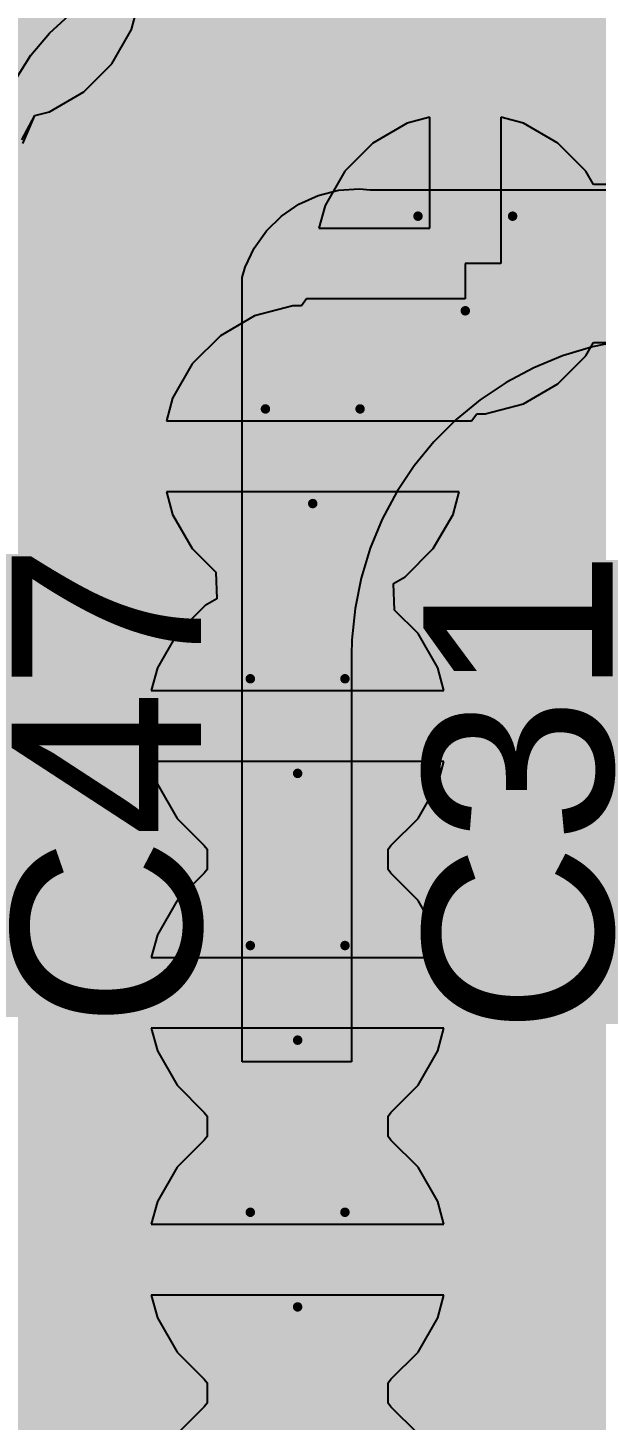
# Model space of a CAD drawing. Header units: inches. Extents: x -21 to 276, y -5 to 220.
# Drawn here: x 92.09 to 95.14, y 78.43 to 85.91 of the extents above; entities that cross this region are included whole.
import ezdxf

# ---------------------------------------------------------------- set-up
doc = ezdxf.new("R2010")
doc.units = ezdxf.units.IN
for name, color, linetype in [('Bottom Layer', 5, 'Continuous'), ('Bottom Solder', 6, 'Continuous'), ('Drill Drawing', 1, 'Continuous'), ('Ground', 16, 'Continuous'), ('Power + Signal', 76, 'Continuous'), ('Top Layer', 1, 'Continuous'), ('Top Overlay', 2, 'Continuous'), ('Top Paste', 8, 'Continuous'), ('Top Solder', 216, 'Continuous'), ('Via Holes', 16, 'Continuous')]:
    doc.layers.add(name, color=color, linetype=linetype)
doc.styles.add('Arial', font='', dxfattribs={"height": 0.2})
doc.styles.get('Arial').set_extended_font_data('Arial')

# ---------------------------------------------------------------- blocks, each defined once
blk = doc.blocks.new('C___0603_45')
at = {"layer": 'Top Layer'}
for points in [[(-0.381, 0.4445), (-0.381, -0.4445), (-1.143, -0.4445), (-1.143, 0.4445)], [(1.143, 0.4445), (1.143, -0.4445), (0.381, -0.4445), (0.381, 0.4445)]]:
    blk.add_hatch(color=1, dxfattribs=at).paths.add_polyline_path(points)
at = {"layer": 'Top Paste'}
for points in [[(-0.381, 0.4445), (-0.381, -0.4445), (-1.143, -0.4445), (-1.143, 0.4445)], [(1.143, 0.4445), (1.143, -0.4445), (0.381, -0.4445), (0.381, 0.4445)]]:
    blk.add_hatch(color=8, dxfattribs=at).paths.add_polyline_path(points)
at = {"layer": 'Top Solder'}
for points in [[(-0.321, 0.5045), (-0.321, -0.5045), (-1.203, -0.5045), (-1.203, 0.5045)], [(1.203, 0.5045), (1.203, -0.5045), (0.321, -0.5045), (0.321, 0.5045)]]:
    blk.add_hatch(color=216, dxfattribs=at).paths.add_polyline_path(points)
at = {"layer": 'Top Overlay'}
for points in [[(-1.2446, -0.5334, 0.127, 0.127, 0), (-1.2446, 0.5334, 0.127, 0.127, 0)], [(-0.4572, 0.5334, 0.127, 0.127, 0), (-1.2446, 0.5334, 0.127, 0.127, 0)], [(1.2446, 0.5334, 0.127, 0.127, 0), (0.4572, 0.5334, 0.127, 0.127, 0)], [(1.2446, -0.5334, 0.127, 0.127, 0), (1.2446, 0.5334, 0.127, 0.127, 0)], [(-0.4572, -0.5334, 0.127, 0.127, 0), (-1.2446, -0.5334, 0.127, 0.127, 0)], [(1.2446, -0.5334, 0.127, 0.127, 0), (0.4572, -0.5334, 0.127, 0.127, 0)]]:
    blk.add_lwpolyline(points, format="xyseb", dxfattribs=at)
for points in [[(-1.2764, 0.5334, 0.0635, 0.0635, 1), (-1.2128, 0.5334, 0.0635, 0.0635, 1)], [(-1.2764, 0.5334, 0.0635, 0.0635, 1), (-1.2128, 0.5334, 0.0635, 0.0635, 1)], [(-0.4889, 0.5334, 0.0635, 0.0635, 1), (-0.4254, 0.5334, 0.0635, 0.0635, 1)], [(0.4254, 0.5334, 0.0635, 0.0635, 1), (0.4889, 0.5334, 0.0635, 0.0635, 1)], [(1.2128, 0.5334, 0.0635, 0.0635, 1), (1.2764, 0.5334, 0.0635, 0.0635, 1)], [(1.2128, 0.5334, 0.0635, 0.0635, 1), (1.2764, 0.5334, 0.0635, 0.0635, 1)], [(-1.2764, -0.5334, 0.0635, 0.0635, 1), (-1.2128, -0.5334, 0.0635, 0.0635, 1)], [(-1.2764, -0.5334, 0.0635, 0.0635, 1), (-1.2128, -0.5334, 0.0635, 0.0635, 1)], [(-0.4889, -0.5334, 0.0635, 0.0635, 1), (-0.4254, -0.5334, 0.0635, 0.0635, 1)], [(0.4254, -0.5334, 0.0635, 0.0635, 1), (0.4889, -0.5334, 0.0635, 0.0635, 1)], [(1.2128, -0.5334, 0.0635, 0.0635, 1), (1.2764, -0.5334, 0.0635, 0.0635, 1)], [(1.2128, -0.5334, 0.0635, 0.0635, 1), (1.2764, -0.5334, 0.0635, 0.0635, 1)]]:
    blk.add_lwpolyline(points, format="xyseb", close=True, dxfattribs=at)
blk = doc.blocks.new('C___0603_47')
at = {"layer": 'Top Layer'}
for points in [[(-0.381, 0.4445), (-0.381, -0.4445), (-1.143, -0.4445), (-1.143, 0.4445)], [(1.143, 0.4445), (1.143, -0.4445), (0.381, -0.4445), (0.381, 0.4445)]]:
    blk.add_hatch(color=1, dxfattribs=at).paths.add_polyline_path(points)
at = {"layer": 'Top Paste'}
for points in [[(-0.381, 0.4445), (-0.381, -0.4445), (-1.143, -0.4445), (-1.143, 0.4445)], [(1.143, 0.4445), (1.143, -0.4445), (0.381, -0.4445), (0.381, 0.4445)]]:
    blk.add_hatch(color=8, dxfattribs=at).paths.add_polyline_path(points)
at = {"layer": 'Top Solder'}
for points in [[(-0.321, 0.5045), (-0.321, -0.5045), (-1.203, -0.5045), (-1.203, 0.5045)], [(1.203, 0.5045), (1.203, -0.5045), (0.321, -0.5045), (0.321, 0.5045)]]:
    blk.add_hatch(color=216, dxfattribs=at).paths.add_polyline_path(points)
at = {"layer": 'Top Overlay'}
for points in [[(-1.2446, -0.5334, 0.127, 0.127, 0), (-1.2446, 0.5334, 0.127, 0.127, 0)], [(-0.4572, 0.5334, 0.127, 0.127, 0), (-1.2446, 0.5334, 0.127, 0.127, 0)], [(1.2446, 0.5334, 0.127, 0.127, 0), (0.4572, 0.5334, 0.127, 0.127, 0)], [(1.2446, -0.5334, 0.127, 0.127, 0), (1.2446, 0.5334, 0.127, 0.127, 0)], [(-0.4572, -0.5334, 0.127, 0.127, 0), (-1.2446, -0.5334, 0.127, 0.127, 0)], [(1.2446, -0.5334, 0.127, 0.127, 0), (0.4572, -0.5334, 0.127, 0.127, 0)]]:
    blk.add_lwpolyline(points, format="xyseb", dxfattribs=at)
for points in [[(-1.2764, 0.5334, 0.0635, 0.0635, 1), (-1.2128, 0.5334, 0.0635, 0.0635, 1)], [(-1.2764, 0.5334, 0.0635, 0.0635, 1), (-1.2128, 0.5334, 0.0635, 0.0635, 1)], [(-0.4889, 0.5334, 0.0635, 0.0635, 1), (-0.4254, 0.5334, 0.0635, 0.0635, 1)], [(0.4254, 0.5334, 0.0635, 0.0635, 1), (0.4889, 0.5334, 0.0635, 0.0635, 1)], [(1.2128, 0.5334, 0.0635, 0.0635, 1), (1.2764, 0.5334, 0.0635, 0.0635, 1)], [(1.2128, 0.5334, 0.0635, 0.0635, 1), (1.2764, 0.5334, 0.0635, 0.0635, 1)], [(-1.2764, -0.5334, 0.0635, 0.0635, 1), (-1.2128, -0.5334, 0.0635, 0.0635, 1)], [(-1.2764, -0.5334, 0.0635, 0.0635, 1), (-1.2128, -0.5334, 0.0635, 0.0635, 1)], [(-0.4889, -0.5334, 0.0635, 0.0635, 1), (-0.4254, -0.5334, 0.0635, 0.0635, 1)], [(0.4254, -0.5334, 0.0635, 0.0635, 1), (0.4889, -0.5334, 0.0635, 0.0635, 1)], [(1.2128, -0.5334, 0.0635, 0.0635, 1), (1.2764, -0.5334, 0.0635, 0.0635, 1)], [(1.2128, -0.5334, 0.0635, 0.0635, 1), (1.2764, -0.5334, 0.0635, 0.0635, 1)]]:
    blk.add_lwpolyline(points, format="xyseb", close=True, dxfattribs=at)

msp = doc.modelspace()

# ---------------------------------------------------------------- hatches: boundary and pattern name
at = {"layer": 'Bottom Layer'}
msp.add_hatch(color=5, dxfattribs=at).paths.add_polyline_path([(90.3732, 73.5485), (100.3046, 73.5485), (100.3046, 86.3732), (90.3732, 86.3732)])
h = msp.add_hatch(color=5, dxfattribs=at)
edge = h.paths.add_edge_path()
edge.add_arc((94.4332, 84.6404), 0.3, 0, 360)
h = msp.add_hatch(color=5, dxfattribs=at)
edge = h.paths.add_edge_path()
edge.add_arc((93.6144, 83.6056), 0.3, 0, 360)
h = msp.add_hatch(color=5, dxfattribs=at)
edge = h.paths.add_edge_path()
edge.add_arc((93.5333, 82.1571), 0.3, 0, 360)
h = msp.add_hatch(color=5, dxfattribs=at)
edge = h.paths.add_edge_path()
edge.add_arc((93.5333, 80.7249), 0.3, 0, 360)
h = msp.add_hatch(color=5, dxfattribs=at)
edge = h.paths.add_edge_path()
edge.add_arc((93.5333, 79.2928), 0.3, 0, 360)
at = {"layer": 'Bottom Solder'}
h = msp.add_hatch(color=6, dxfattribs=at)
edge = h.paths.add_edge_path()
edge.add_arc((91.8891, 86.2081), 0.4016, 0, 360)
h = msp.add_hatch(color=6, dxfattribs=at)
edge = h.paths.add_edge_path()
edge.add_arc((94.4332, 84.6404), 0.4016, 0, 360)
h = msp.add_hatch(color=6, dxfattribs=at)
edge = h.paths.add_edge_path()
edge.add_arc((93.6144, 83.6056), 0.4016, 0, 360)
h = msp.add_hatch(color=6, dxfattribs=at)
edge = h.paths.add_edge_path()
edge.add_arc((93.5333, 82.1571), 0.4016, 0, 360)
h = msp.add_hatch(color=6, dxfattribs=at)
edge = h.paths.add_edge_path()
edge.add_arc((93.5333, 80.7249), 0.4016, 0, 360)
h = msp.add_hatch(color=6, dxfattribs=at)
edge = h.paths.add_edge_path()
edge.add_arc((93.5333, 79.2928), 0.4016, 0, 360)
at = {"layer": 'Ground'}
msp.add_hatch(color=16, dxfattribs=at).paths.add_polyline_path([(90.3732, 73.0306), (100.3046, 73.0306), (100.3046, 86.3732), (90.3732, 86.3732)])
h = msp.add_hatch(color=16, dxfattribs=at)
edge = h.paths.add_edge_path()
edge.add_arc((94.4332, 84.6404), 0.3, 0, 360)
h = msp.add_hatch(color=16, dxfattribs=at)
edge = h.paths.add_edge_path()
edge.add_arc((93.6144, 83.6056), 0.3, 0, 360)
h = msp.add_hatch(color=16, dxfattribs=at)
edge = h.paths.add_edge_path()
edge.add_arc((93.5333, 82.1571), 0.3, 0, 360)
h = msp.add_hatch(color=16, dxfattribs=at)
edge = h.paths.add_edge_path()
edge.add_arc((93.5333, 80.7249), 0.3, 0, 360)
h = msp.add_hatch(color=16, dxfattribs=at)
edge = h.paths.add_edge_path()
edge.add_arc((93.5333, 79.2928), 0.3, 0, 360)
at = {"layer": 'Power + Signal'}
msp.add_hatch(color=76, dxfattribs=at).paths.add_polyline_path([(90.5021, 72.6284), (100.3046, 72.6284), (100.3046, 86.3732), (90.5021, 86.3732)])
h = msp.add_hatch(color=76, dxfattribs=at)
edge = h.paths.add_edge_path()
edge.add_arc((94.4332, 84.6404), 0.3, 0, 360)
h = msp.add_hatch(color=76, dxfattribs=at)
edge = h.paths.add_edge_path()
edge.add_arc((93.6144, 83.6056), 0.3, 0, 360)
h = msp.add_hatch(color=76, dxfattribs=at)
edge = h.paths.add_edge_path()
edge.add_arc((93.5333, 82.1571), 0.3, 0, 360)
h = msp.add_hatch(color=76, dxfattribs=at)
edge = h.paths.add_edge_path()
edge.add_arc((93.5333, 80.7249), 0.3, 0, 360)
h = msp.add_hatch(color=76, dxfattribs=at)
edge = h.paths.add_edge_path()
edge.add_arc((93.5333, 79.2928), 0.3, 0, 360)
at = {"layer": 'Top Layer'}
h = msp.add_hatch(color=1, dxfattribs=at)
edge = h.paths.add_edge_path()
edge.add_arc((94.4332, 84.6404), 0.3, 0, 360)
h = msp.add_hatch(color=1, dxfattribs=at)
edge = h.paths.add_edge_path()
edge.add_arc((93.6144, 83.6056), 0.3, 0, 360)
h = msp.add_hatch(color=1, dxfattribs=at)
edge = h.paths.add_edge_path()
edge.add_arc((93.5333, 82.1571), 0.3, 0, 360)
h = msp.add_hatch(color=1, dxfattribs=at)
edge = h.paths.add_edge_path()
edge.add_arc((93.5333, 80.7249), 0.3, 0, 360)
msp.add_hatch(color=1, dxfattribs=at).paths.add_polyline_path([(93.2871, 76.5706), (93.7514, 76.5706), (93.7514, 80.7249), (93.2871, 80.7249)])
h = msp.add_hatch(color=1, dxfattribs=at)
edge = h.paths.add_edge_path()
edge.add_arc((93.5333, 79.2928), 0.3, 0, 360)
at = {"layer": 'Top Solder'}
h = msp.add_hatch(color=216, dxfattribs=at)
edge = h.paths.add_edge_path()
edge.add_arc((91.8891, 86.2081), 0.4016, 0, 360)
h = msp.add_hatch(color=216, dxfattribs=at)
edge = h.paths.add_edge_path()
edge.add_arc((94.4332, 84.6404), 0.4016, 0, 360)
h = msp.add_hatch(color=216, dxfattribs=at)
edge = h.paths.add_edge_path()
edge.add_arc((93.6144, 83.6056), 0.4016, 0, 360)
h = msp.add_hatch(color=216, dxfattribs=at)
edge = h.paths.add_edge_path()
edge.add_arc((93.5333, 82.1571), 0.4016, 0, 360)
h = msp.add_hatch(color=216, dxfattribs=at)
edge = h.paths.add_edge_path()
edge.add_arc((93.5333, 80.7249), 0.4016, 0, 360)
h = msp.add_hatch(color=216, dxfattribs=at)
edge = h.paths.add_edge_path()
edge.add_arc((93.5333, 79.2928), 0.4016, 0, 360)
at = {"layer": 'Via Holes'}
h = msp.add_hatch(color=7, dxfattribs=at)
edge = h.paths.add_edge_path()
edge.add_arc((94.4332, 84.6404), 0.15, 0, 360)
h = msp.add_hatch(color=7, dxfattribs=at)
edge = h.paths.add_edge_path()
edge.add_arc((93.6144, 83.6056), 0.15, 0, 360)
h = msp.add_hatch(color=7, dxfattribs=at)
edge = h.paths.add_edge_path()
edge.add_arc((93.5333, 82.1571), 0.15, 0, 360)
h = msp.add_hatch(color=7, dxfattribs=at)
edge = h.paths.add_edge_path()
edge.add_arc((93.5333, 80.7249), 0.15, 0, 360)
h = msp.add_hatch(color=7, dxfattribs=at)
edge = h.paths.add_edge_path()
edge.add_arc((93.5333, 79.2928), 0.15, 0, 360)

# ---------------------------------------------------------------- linework, layer by layer
at = {"layer": 'Bottom Layer'}
for p, q in [((92.642, 85.8962), (92.6743, 86.0166)), ((92.5356, 85.712), (92.642, 85.8962)), ((92.3852, 85.5616), (92.5356, 85.712)), ((92.201, 85.4552), (92.3852, 85.5616)), ((92.0578, 85.2853), (92.1234, 85.4344)), ((92.1234, 85.4344), (92.201, 85.4552)), ((94.1213, 85.3933), (93.9371, 85.2869)), ((94.2427, 85.4258), (94.1213, 85.3933)), ((94.2427, 84.8309), (94.2427, 85.4258)), ((94.7451, 85.3933), (94.6237, 85.4258)), ((94.6237, 85.4258), (94.6237, 84.6404)), ((94.9293, 85.2869), (94.7451, 85.3933)), ((93.9371, 85.2869), (93.7866, 85.1365)), ((95.0797, 85.1365), (94.9293, 85.2869)), ((93.7866, 85.1365), (93.6802, 84.9522)), ((95.121, 85.065), (95.0797, 85.1365)), ((95.248, 85.065), (95.121, 85.065)), ((93.6802, 84.9522), (93.6477, 84.8309)), ((93.6477, 84.8309), (94.2427, 84.8309)), ((94.6237, 84.6404), (94.4332, 84.6404)), ((94.4332, 84.6404), (94.4332, 84.4499)), ((93.508, 84.4136), (93.3025, 84.3585)), ((93.5531, 84.4136), (93.508, 84.4136)), ((93.581, 84.4499), (93.5531, 84.4136)), ((94.4332, 84.4499), (93.581, 84.4499)), ((93.3025, 84.3585), (93.1183, 84.2522)), ((93.1183, 84.2522), (92.9679, 84.1017)), ((95.0797, 84.1442), (95.121, 84.2157)), ((95.121, 84.2157), (95.248, 84.2157)), ((92.9679, 84.1017), (92.8615, 83.9175)), ((94.9293, 83.9938), (95.0797, 84.1442)), ((94.7451, 83.8874), (94.9293, 83.9938)), ((92.8615, 83.9175), (92.829, 83.7961)), ((94.5396, 83.8324), (94.7451, 83.8874)), ((92.829, 83.7961), (94.4667, 83.7961)), ((94.4667, 83.7961), (94.4945, 83.8324)), ((94.4945, 83.8324), (94.5396, 83.8324)), ((94.3999, 83.4151), (92.829, 83.4151)), ((92.829, 83.4151), (92.8615, 83.2937)), ((94.3674, 83.2937), (94.3999, 83.4151)), ((92.8615, 83.2937), (92.9679, 83.1095)), ((94.261, 83.1095), (94.3674, 83.2937)), ((92.9679, 83.1095), (93.0942, 82.9832)), ((94.1105, 82.959), (94.261, 83.1095)), ((93.0942, 82.9832), (93.0997, 82.8397)), ((94.048, 82.9229), (94.1105, 82.959)), ((94.0535, 82.7795), (94.048, 82.9229)), ((93.0997, 82.8397), (93.0371, 82.8036)), ((93.0371, 82.8036), (92.8867, 82.6532)), ((94.1798, 82.6532), (94.0535, 82.7795)), ((92.8867, 82.6532), (92.7803, 82.4689)), ((94.2862, 82.4689), (94.1798, 82.6532)), ((92.7803, 82.4689), (92.7478, 82.3476)), ((94.3187, 82.3476), (94.2862, 82.4689)), ((92.7478, 82.3476), (94.3187, 82.3476)), ((94.3187, 81.9666), (92.7478, 81.9666)), ((92.7478, 81.9666), (92.7803, 81.8452)), ((94.2862, 81.8452), (94.3187, 81.9666)), ((92.7803, 81.8452), (92.8867, 81.6609)), ((94.1798, 81.6609), (94.2862, 81.8452)), ((92.8867, 81.6609), (93.0323, 81.5153)), ((94.0342, 81.5153), (94.1798, 81.6609)), ((93.0323, 81.5153), (93.0475, 81.4956)), ((93.0475, 81.4956), (93.0475, 81.3864)), ((94.019, 81.4956), (94.0342, 81.5153)), ((94.019, 81.3864), (94.019, 81.4956)), ((93.0323, 81.3666), (92.8867, 81.2211)), ((93.0475, 81.3864), (93.0323, 81.3666)), ((94.0342, 81.3666), (94.019, 81.3864)), ((94.1798, 81.2211), (94.0342, 81.3666)), ((92.8867, 81.2211), (92.7803, 81.0368)), ((94.2862, 81.0368), (94.1798, 81.2211)), ((92.7803, 81.0368), (92.7478, 80.9154)), ((94.3187, 80.9154), (94.2862, 81.0368)), ((92.7478, 80.9154), (94.3187, 80.9154)), ((94.3187, 80.5344), (92.7478, 80.5344)), ((92.7478, 80.5344), (92.7803, 80.4131)), ((94.2862, 80.4131), (94.3187, 80.5344)), ((92.7803, 80.4131), (92.8867, 80.2288)), ((94.1798, 80.2288), (94.2862, 80.4131)), ((92.8867, 80.2288), (93.0323, 80.0832)), ((94.0342, 80.0832), (94.1798, 80.2288)), ((93.0323, 80.0832), (93.0475, 80.0635)), ((93.0475, 80.0635), (93.0475, 79.9542)), ((94.019, 80.0635), (94.0342, 80.0832)), ((94.019, 79.9542), (94.019, 80.0635)), ((93.0323, 79.9345), (92.8867, 79.7889)), ((93.0475, 79.9542), (93.0323, 79.9345)), ((94.0342, 79.9345), (94.019, 79.9542)), ((94.1798, 79.7889), (94.0342, 79.9345)), ((92.8867, 79.7889), (92.7803, 79.6047)), ((94.2862, 79.6047), (94.1798, 79.7889)), ((92.7803, 79.6047), (92.7478, 79.4833)), ((94.3187, 79.4833), (94.2862, 79.6047)), ((92.7478, 79.4833), (94.3187, 79.4833)), ((94.3187, 79.1023), (92.7478, 79.1023)), ((92.7478, 79.1023), (92.7803, 78.9809)), ((94.2862, 78.9809), (94.3187, 79.1023)), ((92.7803, 78.9809), (92.8867, 78.7967)), ((94.1798, 78.7967), (94.2862, 78.9809)), ((92.8867, 78.7967), (93.0323, 78.6511)), ((94.0342, 78.6511), (94.1798, 78.7967)), ((93.0323, 78.6511), (93.0475, 78.6314)), ((94.019, 78.6314), (94.0342, 78.6511)), ((93.0475, 78.6314), (93.0475, 78.5221)), ((94.019, 78.5221), (94.019, 78.6314)), ((93.0323, 78.5024), (92.8867, 78.3568)), ((93.0475, 78.5221), (93.0323, 78.5024)), ((94.0342, 78.5024), (94.019, 78.5221)), ((94.1798, 78.3568), (94.0342, 78.5024))]:
    msp.add_line(p, q, dxfattribs=at)
at = {"layer": 'Drill Drawing'}
for points in [[(94.1792, 84.8944, 0.0508, 0.0508, 0), (94.6872, 84.8944, 0.0508, 0.0508, 0)], [(94.1792, 84.8944, 0.0508, 0.0508, 0), (94.4332, 84.3864, 0.0508, 0.0508, 0)], [(94.4332, 84.3864, 0.0508, 0.0508, 0), (94.6872, 84.8944, 0.0508, 0.0508, 0)], [(93.3604, 83.8596, 0.0508, 0.0508, 0), (93.8684, 83.8596, 0.0508, 0.0508, 0)], [(93.3604, 83.8596, 0.0508, 0.0508, 0), (93.6144, 83.3516, 0.0508, 0.0508, 0)], [(93.6144, 83.3516, 0.0508, 0.0508, 0), (93.8684, 83.8596, 0.0508, 0.0508, 0)], [(93.2793, 82.4111, 0.0508, 0.0508, 0), (93.7873, 82.4111, 0.0508, 0.0508, 0)], [(93.2793, 82.4111, 0.0508, 0.0508, 0), (93.5333, 81.9031, 0.0508, 0.0508, 0)], [(93.5333, 81.9031, 0.0508, 0.0508, 0), (93.7873, 82.4111, 0.0508, 0.0508, 0)], [(93.2793, 80.9789, 0.0508, 0.0508, 0), (93.7873, 80.9789, 0.0508, 0.0508, 0)], [(93.2793, 80.9789, 0.0508, 0.0508, 0), (93.5333, 80.4709, 0.0508, 0.0508, 0)], [(93.5333, 80.4709, 0.0508, 0.0508, 0), (93.7873, 80.9789, 0.0508, 0.0508, 0)], [(93.2793, 79.5468, 0.0508, 0.0508, 0), (93.7873, 79.5468, 0.0508, 0.0508, 0)], [(93.2793, 79.5468, 0.0508, 0.0508, 0), (93.5333, 79.0388, 0.0508, 0.0508, 0)], [(93.5333, 79.0388, 0.0508, 0.0508, 0), (93.7873, 79.5468, 0.0508, 0.0508, 0)]]:
    msp.add_lwpolyline(points, format="xyseb", dxfattribs=at)
for points in [[(94.1665, 84.8944, 0.0254, 0.0254, 1), (94.1919, 84.8944, 0.0254, 0.0254, 1)], [(94.1665, 84.8944, 0.0254, 0.0254, 1), (94.1919, 84.8944, 0.0254, 0.0254, 1)], [(94.6745, 84.8944, 0.0254, 0.0254, 1), (94.6999, 84.8944, 0.0254, 0.0254, 1)], [(94.6745, 84.8944, 0.0254, 0.0254, 1), (94.6999, 84.8944, 0.0254, 0.0254, 1)], [(94.4205, 84.3864, 0.0254, 0.0254, 1), (94.4459, 84.3864, 0.0254, 0.0254, 1)], [(94.4205, 84.3864, 0.0254, 0.0254, 1), (94.4459, 84.3864, 0.0254, 0.0254, 1)], [(93.3477, 83.8596, 0.0254, 0.0254, 1), (93.3731, 83.8596, 0.0254, 0.0254, 1)], [(93.3477, 83.8596, 0.0254, 0.0254, 1), (93.3731, 83.8596, 0.0254, 0.0254, 1)], [(93.8557, 83.8596, 0.0254, 0.0254, 1), (93.8811, 83.8596, 0.0254, 0.0254, 1)], [(93.8557, 83.8596, 0.0254, 0.0254, 1), (93.8811, 83.8596, 0.0254, 0.0254, 1)], [(93.6017, 83.3516, 0.0254, 0.0254, 1), (93.6271, 83.3516, 0.0254, 0.0254, 1)], [(93.6017, 83.3516, 0.0254, 0.0254, 1), (93.6271, 83.3516, 0.0254, 0.0254, 1)], [(93.2666, 82.4111, 0.0254, 0.0254, 1), (93.292, 82.4111, 0.0254, 0.0254, 1)], [(93.2666, 82.4111, 0.0254, 0.0254, 1), (93.292, 82.4111, 0.0254, 0.0254, 1)], [(93.7746, 82.4111, 0.0254, 0.0254, 1), (93.8, 82.4111, 0.0254, 0.0254, 1)], [(93.7746, 82.4111, 0.0254, 0.0254, 1), (93.8, 82.4111, 0.0254, 0.0254, 1)], [(93.5206, 81.9031, 0.0254, 0.0254, 1), (93.546, 81.9031, 0.0254, 0.0254, 1)], [(93.5206, 81.9031, 0.0254, 0.0254, 1), (93.546, 81.9031, 0.0254, 0.0254, 1)], [(93.2666, 80.9789, 0.0254, 0.0254, 1), (93.292, 80.9789, 0.0254, 0.0254, 1)], [(93.2666, 80.9789, 0.0254, 0.0254, 1), (93.292, 80.9789, 0.0254, 0.0254, 1)], [(93.7746, 80.9789, 0.0254, 0.0254, 1), (93.8, 80.9789, 0.0254, 0.0254, 1)], [(93.7746, 80.9789, 0.0254, 0.0254, 1), (93.8, 80.9789, 0.0254, 0.0254, 1)], [(93.5206, 80.4709, 0.0254, 0.0254, 1), (93.546, 80.4709, 0.0254, 0.0254, 1)], [(93.5206, 80.4709, 0.0254, 0.0254, 1), (93.546, 80.4709, 0.0254, 0.0254, 1)], [(93.2666, 79.5468, 0.0254, 0.0254, 1), (93.292, 79.5468, 0.0254, 0.0254, 1)], [(93.2666, 79.5468, 0.0254, 0.0254, 1), (93.292, 79.5468, 0.0254, 0.0254, 1)], [(93.7746, 79.5468, 0.0254, 0.0254, 1), (93.8, 79.5468, 0.0254, 0.0254, 1)], [(93.7746, 79.5468, 0.0254, 0.0254, 1), (93.8, 79.5468, 0.0254, 0.0254, 1)], [(93.5206, 79.0388, 0.0254, 0.0254, 1), (93.546, 79.0388, 0.0254, 0.0254, 1)], [(93.5206, 79.0388, 0.0254, 0.0254, 1), (93.546, 79.0388, 0.0254, 0.0254, 1)]]:
    msp.add_lwpolyline(points, format="xyseb", close=True, dxfattribs=at)
at = {"layer": 'Ground'}
for p, q in [((92.642, 85.8962), (92.6743, 86.0166)), ((92.5356, 85.712), (92.642, 85.8962)), ((92.3852, 85.5616), (92.5356, 85.712)), ((92.201, 85.4552), (92.3852, 85.5616)), ((92.0528, 85.3039), (92.1234, 85.4344)), ((92.1234, 85.4344), (92.201, 85.4552)), ((94.1213, 85.3933), (93.9371, 85.2869)), ((94.2427, 85.4258), (94.1213, 85.3933)), ((94.2427, 84.8309), (94.2427, 85.4258)), ((94.7451, 85.3933), (94.6237, 85.4258)), ((94.6237, 85.4258), (94.6237, 84.6404)), ((94.9293, 85.2869), (94.7451, 85.3933)), ((93.9371, 85.2869), (93.7866, 85.1365)), ((95.0797, 85.1365), (94.9293, 85.2869)), ((93.7866, 85.1365), (93.6802, 84.9522)), ((95.121, 85.065), (95.0797, 85.1365)), ((95.248, 85.065), (95.121, 85.065)), ((93.6802, 84.9522), (93.6477, 84.8309)), ((93.6477, 84.8309), (94.2427, 84.8309)), ((94.6237, 84.6404), (94.4332, 84.6404)), ((94.4332, 84.6404), (94.4332, 84.4499)), ((93.508, 84.4136), (93.3025, 84.3585)), ((93.5531, 84.4136), (93.508, 84.4136)), ((93.581, 84.4499), (93.5531, 84.4136)), ((94.4332, 84.4499), (93.581, 84.4499)), ((93.3025, 84.3585), (93.1183, 84.2522)), ((93.1183, 84.2522), (92.9679, 84.1017)), ((95.0797, 84.1442), (95.121, 84.2157)), ((95.121, 84.2157), (95.248, 84.2157)), ((92.9679, 84.1017), (92.8615, 83.9175)), ((94.9293, 83.9938), (95.0797, 84.1442)), ((94.7451, 83.8874), (94.9293, 83.9938)), ((92.8615, 83.9175), (92.829, 83.7961)), ((94.5396, 83.8324), (94.7451, 83.8874)), ((92.829, 83.7961), (94.4667, 83.7961)), ((94.4667, 83.7961), (94.4945, 83.8324)), ((94.4945, 83.8324), (94.5396, 83.8324)), ((94.3999, 83.4151), (92.829, 83.4151)), ((92.829, 83.4151), (92.8615, 83.2937)), ((94.3674, 83.2937), (94.3999, 83.4151)), ((92.8615, 83.2937), (92.9679, 83.1095)), ((94.261, 83.1095), (94.3674, 83.2937)), ((92.9679, 83.1095), (93.0942, 82.9832)), ((94.1105, 82.959), (94.261, 83.1095)), ((93.0942, 82.9832), (93.0997, 82.8397)), ((94.048, 82.9229), (94.1105, 82.959)), ((94.0535, 82.7795), (94.048, 82.9229)), ((93.0997, 82.8397), (93.0371, 82.8036)), ((93.0371, 82.8036), (92.8867, 82.6532)), ((94.1798, 82.6532), (94.0535, 82.7795)), ((92.8867, 82.6532), (92.7803, 82.4689)), ((94.2862, 82.4689), (94.1798, 82.6532)), ((92.7803, 82.4689), (92.7478, 82.3476)), ((94.3187, 82.3476), (94.2862, 82.4689)), ((92.7478, 82.3476), (94.3187, 82.3476)), ((94.3187, 81.9666), (92.7478, 81.9666)), ((92.7478, 81.9666), (92.7803, 81.8452)), ((94.2862, 81.8452), (94.3187, 81.9666)), ((92.7803, 81.8452), (92.8867, 81.6609)), ((94.1798, 81.6609), (94.2862, 81.8452)), ((92.8867, 81.6609), (93.0323, 81.5153)), ((94.0342, 81.5153), (94.1798, 81.6609)), ((93.0323, 81.5153), (93.0475, 81.4956)), ((93.0475, 81.4956), (93.0475, 81.3864)), ((94.019, 81.4956), (94.0342, 81.5153)), ((94.019, 81.3864), (94.019, 81.4956)), ((93.0323, 81.3666), (92.8867, 81.2211)), ((93.0475, 81.3864), (93.0323, 81.3666)), ((94.0342, 81.3666), (94.019, 81.3864)), ((94.1798, 81.2211), (94.0342, 81.3666)), ((92.8867, 81.2211), (92.7803, 81.0368)), ((94.2862, 81.0368), (94.1798, 81.2211)), ((92.7803, 81.0368), (92.7478, 80.9154)), ((94.3187, 80.9154), (94.2862, 81.0368)), ((92.7478, 80.9154), (94.3187, 80.9154)), ((94.3187, 80.5344), (92.7478, 80.5344)), ((92.7478, 80.5344), (92.7803, 80.4131)), ((94.2862, 80.4131), (94.3187, 80.5344)), ((92.7803, 80.4131), (92.8867, 80.2288)), ((94.1798, 80.2288), (94.2862, 80.4131)), ((92.8867, 80.2288), (93.0323, 80.0832)), ((94.0342, 80.0832), (94.1798, 80.2288)), ((93.0323, 80.0832), (93.0475, 80.0635)), ((93.0475, 80.0635), (93.0475, 79.9542)), ((94.019, 80.0635), (94.0342, 80.0832)), ((94.019, 79.9542), (94.019, 80.0635)), ((93.0323, 79.9345), (92.8867, 79.7889)), ((93.0475, 79.9542), (93.0323, 79.9345)), ((94.0342, 79.9345), (94.019, 79.9542)), ((94.1798, 79.7889), (94.0342, 79.9345)), ((92.8867, 79.7889), (92.7803, 79.6047)), ((94.2862, 79.6047), (94.1798, 79.7889)), ((92.7803, 79.6047), (92.7478, 79.4833)), ((94.3187, 79.4833), (94.2862, 79.6047)), ((92.7478, 79.4833), (94.3187, 79.4833)), ((94.3187, 79.1023), (92.7478, 79.1023)), ((92.7478, 79.1023), (92.7803, 78.9809)), ((94.2862, 78.9809), (94.3187, 79.1023)), ((92.7803, 78.9809), (92.8867, 78.7967)), ((94.1798, 78.7967), (94.2862, 78.9809)), ((92.8867, 78.7967), (93.0323, 78.6511)), ((94.0342, 78.6511), (94.1798, 78.7967)), ((93.0323, 78.6511), (93.0475, 78.6314)), ((94.019, 78.6314), (94.0342, 78.6511)), ((93.0475, 78.6314), (93.0475, 78.5221)), ((94.019, 78.5221), (94.019, 78.6314)), ((93.0323, 78.5024), (92.8867, 78.3568)), ((93.0475, 78.5221), (93.0323, 78.5024)), ((94.0342, 78.5024), (94.019, 78.5221)), ((94.1798, 78.3568), (94.0342, 78.5024))]:
    msp.add_line(p, q, dxfattribs=at)
at = {"layer": 'Power + Signal'}
for p, q in [((92.642, 85.8962), (92.6743, 86.0166)), ((92.5356, 85.712), (92.642, 85.8962)), ((92.3852, 85.5616), (92.5356, 85.712)), ((92.201, 85.4552), (92.3852, 85.5616)), ((92.0578, 85.2853), (92.1234, 85.4344)), ((92.1234, 85.4344), (92.201, 85.4552)), ((94.1213, 85.3933), (93.9371, 85.2869)), ((94.2427, 85.4258), (94.1213, 85.3933)), ((94.2427, 84.8309), (94.2427, 85.4258)), ((94.7451, 85.3933), (94.6237, 85.4258)), ((94.6237, 85.4258), (94.6237, 84.6404)), ((94.9293, 85.2869), (94.7451, 85.3933)), ((93.9371, 85.2869), (93.7866, 85.1365)), ((95.0797, 85.1365), (94.9293, 85.2869)), ((93.7866, 85.1365), (93.6802, 84.9522)), ((95.121, 85.065), (95.0797, 85.1365)), ((95.248, 85.065), (95.121, 85.065)), ((93.6802, 84.9522), (93.6477, 84.8309)), ((93.6477, 84.8309), (94.2427, 84.8309)), ((94.6237, 84.6404), (94.4332, 84.6404)), ((94.4332, 84.6404), (94.4332, 84.4499)), ((93.508, 84.4136), (93.3025, 84.3585)), ((93.5531, 84.4136), (93.508, 84.4136)), ((93.581, 84.4499), (93.5531, 84.4136)), ((94.4332, 84.4499), (93.581, 84.4499)), ((93.3025, 84.3585), (93.1183, 84.2522)), ((93.1183, 84.2522), (92.9679, 84.1017)), ((95.0797, 84.1442), (95.121, 84.2157)), ((95.121, 84.2157), (95.248, 84.2157)), ((92.9679, 84.1017), (92.8615, 83.9175)), ((94.9293, 83.9938), (95.0797, 84.1442)), ((94.7451, 83.8874), (94.9293, 83.9938)), ((92.8615, 83.9175), (92.829, 83.7961)), ((94.5396, 83.8324), (94.7451, 83.8874)), ((92.829, 83.7961), (94.4667, 83.7961)), ((94.4667, 83.7961), (94.4945, 83.8324)), ((94.4945, 83.8324), (94.5396, 83.8324)), ((94.3999, 83.4151), (92.829, 83.4151)), ((92.829, 83.4151), (92.8615, 83.2937)), ((94.3674, 83.2937), (94.3999, 83.4151)), ((92.8615, 83.2937), (92.9679, 83.1095)), ((94.261, 83.1095), (94.3674, 83.2937)), ((92.9679, 83.1095), (93.0942, 82.9832)), ((94.1105, 82.959), (94.261, 83.1095)), ((93.0942, 82.9832), (93.0997, 82.8397)), ((94.048, 82.9229), (94.1105, 82.959)), ((94.0535, 82.7795), (94.048, 82.9229)), ((93.0997, 82.8397), (93.0371, 82.8036)), ((93.0371, 82.8036), (92.8867, 82.6532)), ((94.1798, 82.6532), (94.0535, 82.7795)), ((92.8867, 82.6532), (92.7803, 82.4689)), ((94.2862, 82.4689), (94.1798, 82.6532)), ((92.7803, 82.4689), (92.7478, 82.3476)), ((94.3187, 82.3476), (94.2862, 82.4689)), ((92.7478, 82.3476), (94.3187, 82.3476)), ((94.3187, 81.9666), (92.7478, 81.9666)), ((92.7478, 81.9666), (92.7803, 81.8452)), ((94.2862, 81.8452), (94.3187, 81.9666)), ((92.7803, 81.8452), (92.8867, 81.6609)), ((94.1798, 81.6609), (94.2862, 81.8452)), ((92.8867, 81.6609), (93.0323, 81.5153)), ((94.0342, 81.5153), (94.1798, 81.6609)), ((93.0323, 81.5153), (93.0475, 81.4956)), ((93.0475, 81.4956), (93.0475, 81.3864)), ((94.019, 81.4956), (94.0342, 81.5153)), ((94.019, 81.3864), (94.019, 81.4956)), ((93.0323, 81.3666), (92.8867, 81.2211)), ((93.0475, 81.3864), (93.0323, 81.3666)), ((94.0342, 81.3666), (94.019, 81.3864)), ((94.1798, 81.2211), (94.0342, 81.3666)), ((92.8867, 81.2211), (92.7803, 81.0368)), ((94.2862, 81.0368), (94.1798, 81.2211)), ((92.7803, 81.0368), (92.7478, 80.9154)), ((94.3187, 80.9154), (94.2862, 81.0368)), ((92.7478, 80.9154), (94.3187, 80.9154)), ((94.3187, 80.5344), (92.7478, 80.5344)), ((92.7478, 80.5344), (92.7803, 80.4131)), ((94.2862, 80.4131), (94.3187, 80.5344)), ((92.7803, 80.4131), (92.8867, 80.2288)), ((94.1798, 80.2288), (94.2862, 80.4131)), ((92.8867, 80.2288), (93.0323, 80.0832)), ((94.0342, 80.0832), (94.1798, 80.2288)), ((93.0323, 80.0832), (93.0475, 80.0635)), ((93.0475, 80.0635), (93.0475, 79.9542)), ((94.019, 80.0635), (94.0342, 80.0832)), ((94.019, 79.9542), (94.019, 80.0635)), ((93.0323, 79.9345), (92.8867, 79.7889)), ((93.0475, 79.9542), (93.0323, 79.9345)), ((94.0342, 79.9345), (94.019, 79.9542)), ((94.1798, 79.7889), (94.0342, 79.9345)), ((92.8867, 79.7889), (92.7803, 79.6047)), ((94.2862, 79.6047), (94.1798, 79.7889)), ((92.7803, 79.6047), (92.7478, 79.4833)), ((94.3187, 79.4833), (94.2862, 79.6047)), ((92.7478, 79.4833), (94.3187, 79.4833)), ((94.3187, 79.1023), (92.7478, 79.1023)), ((92.7478, 79.1023), (92.7803, 78.9809)), ((94.2862, 78.9809), (94.3187, 79.1023)), ((92.7803, 78.9809), (92.8867, 78.7967)), ((94.1798, 78.7967), (94.2862, 78.9809)), ((92.8867, 78.7967), (93.0323, 78.6511)), ((94.0342, 78.6511), (94.1798, 78.7967)), ((93.0323, 78.6511), (93.0475, 78.6314)), ((94.019, 78.6314), (94.0342, 78.6511)), ((93.0475, 78.6314), (93.0475, 78.5221)), ((94.019, 78.5221), (94.019, 78.6314)), ((93.0323, 78.5024), (92.8867, 78.3568)), ((93.0475, 78.5221), (93.0323, 78.5024)), ((94.0342, 78.5024), (94.019, 78.5221)), ((94.1798, 78.3568), (94.0342, 78.5024))]:
    msp.add_line(p, q, dxfattribs=at)
at = {"layer": 'Top Layer'}
for p, q in [((92.202, 85.8773), (92.3486, 86.0103)), ((92.1018, 85.7586), (92.202, 85.8773)), ((92.202, 85.8773), (92.202, 85.8773)), ((91.9367, 85.4958), (92.1018, 85.7586)), ((93.5399, 84.9585), (93.6431, 85.0053)), ((93.6431, 85.0053), (93.7529, 85.0334)), ((93.7529, 85.0334), (93.8659, 85.0419)), ((93.8659, 85.0419), (93.9223, 85.0361)), ((93.9223, 85.0361), (93.9223, 85.0361)), ((93.9223, 85.0361), (95.9001, 85.0361)), ((93.4464, 84.8944), (93.5399, 84.9585)), ((93.3656, 84.8149), (93.4464, 84.8944)), ((93.2999, 84.7226), (93.3656, 84.8149)), ((93.2513, 84.6202), (93.2999, 84.7226)), ((93.2363, 84.5655), (93.2513, 84.6202)), ((93.2363, 80.3541), (93.2363, 84.5655)), ((95.1157, 84.1936), (94.9553, 84.1449)), ((95.2801, 84.2263), (95.1157, 84.1936)), ((94.9553, 84.1449), (94.8004, 84.0808)), ((94.8004, 84.0808), (94.6526, 84.0018)), ((94.6526, 84.0018), (94.5133, 83.9087)), ((94.5133, 83.9087), (94.3837, 83.8023)), ((94.3837, 83.8023), (94.2652, 83.6838)), ((94.2652, 83.6838), (94.1589, 83.5543)), ((94.1589, 83.5543), (94.0658, 83.4149)), ((94.0658, 83.4149), (93.9868, 83.2671)), ((93.9868, 83.2671), (93.9226, 83.1123)), ((93.9226, 83.1123), (93.874, 82.9519)), ((93.874, 82.9519), (93.8413, 82.7875)), ((93.8413, 82.7875), (93.8249, 82.6207)), ((93.8249, 82.6207), (93.8228, 82.5369)), ((93.8228, 82.5369), (93.8228, 82.5369)), ((93.8228, 82.5369), (93.8228, 80.3541)), ((93.8228, 80.3541), (93.2363, 80.3541))]:
    msp.add_line(p, q, dxfattribs=at)
for points in [[(92.5621, 84.5611, 0.762, 0.762, -0.414214), (93.7006, 85.6996, 0.762, 0.762, 0)], [(93.7006, 85.6996, 0.762, 0.762, 0), (95.758, 85.6996, 0.762, 0.762, 0)], [(92.5621, 79.6294, 0.762, 0.762, 0), (92.5621, 84.5611, 0.762, 0.762, 0)], [(94.4907, 82.4511, 0.762, 0.762, -0.414214), (95.5944, 83.5548, 0.762, 0.762, 0)], [(94.4907, 79.6294, 0.762, 0.762, 0), (94.4907, 82.4511, 0.762, 0.762, 0)]]:
    msp.add_lwpolyline(points, format="xyseb", dxfattribs=at)
for points in [[(93.5101, 85.6996, 0.381, 0.381, 1), (93.8911, 85.6996, 0.381, 0.381, 1)], [(93.5101, 85.6996, 0.381, 0.381, 1), (93.8911, 85.6996, 0.381, 0.381, 1)], [(92.3716, 84.5611, 0.381, 0.381, 1), (92.7526, 84.5611, 0.381, 0.381, 1)], [(92.3716, 84.5611, 0.381, 0.381, 1), (92.7526, 84.5611, 0.381, 0.381, 1)], [(94.3002, 82.4511, 0.381, 0.381, 1), (94.6812, 82.4511, 0.381, 0.381, 1)], [(94.3002, 82.4511, 0.381, 0.381, 1), (94.6812, 82.4511, 0.381, 0.381, 1)], [(92.3716, 79.6294, 0.381, 0.381, 1), (92.7526, 79.6294, 0.381, 0.381, 1)], [(94.3002, 79.6294, 0.381, 0.381, 1), (94.6812, 79.6294, 0.381, 0.381, 1)]]:
    msp.add_lwpolyline(points, format="xyseb", close=True, dxfattribs=at)

# ---------------------------------------------------------------- block references
at = {"rotation": 270}
for name, p in [('C___0603_45', (92.5621, 78.8674)), ('C___0603_47', (94.4907, 78.8674))]:
    msp.add_blockref(name, p, dxfattribs=at)

# ---------------------------------------------------------------- texts
at = {"layer": 'Top Overlay', "style": 'Arial'}
for s, p in [('C47', (93.0146, 80.5354)), ('C31', (95.2244, 80.5014))]:
    msp.add_text(s, height=1.016, rotation=90, dxfattribs=at).set_placement(p)

doc.saveas('drawing.dxf')
